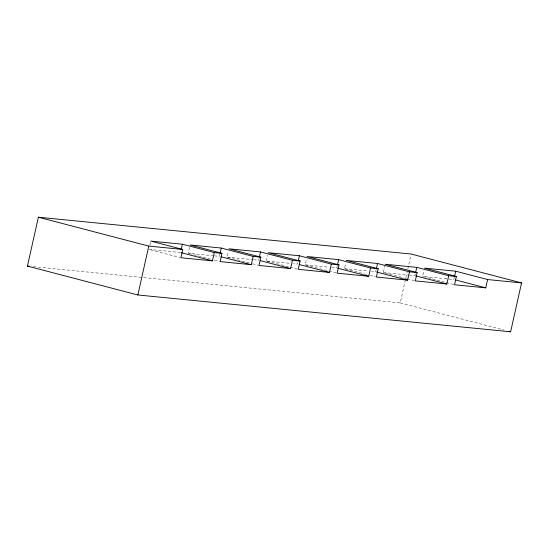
<?xml version="1.0" encoding="UTF-8"?>
<svg xmlns="http://www.w3.org/2000/svg" width="549" height="549" viewBox="0 0 549 549"><rect width="100%" height="100%" fill="white"/><g stroke="black" fill="none" stroke-linecap="round" stroke-linejoin="round"><path stroke-width="0.41" stroke-dasharray="2.75 2.06" d="M149.87 245.238L150.611 241.924M189.48 247.455L188.183 253.261L212.662 255.676M219.971 253.858L219.415 256.349L213.506 255.765M249.184 262.889L227.087 257.104L228.384 251.298M259.21 257.735L258.654 260.219L253.535 259.718M266.32 260.981L267.617 255.175M297.922 262.408L297.551 264.062L293.331 263.65M336.324 272.956L305.223 264.824L306.52 259.018M337.347 265.455L336.791 267.939L329.963 267.267M366.56 274.479L344.463 268.694L345.76 262.896M376.25 269.291L375.688 271.782L371.474 271.364M406.281 278.535L383.36 272.537L384.842 265.908M33.42 266.677L400.221 302.904L407.077 272.256M407.818 268.941L410.782 255.69M415.298 273.999L414.927 275.66L409.808 275.152M453.707 284.554L422.6 276.415L423.897 270.609M454.387 277.012L453.831 279.503L422.6 276.415M180.511 252.506L148.944 249.383L180.051 257.522M227.087 257.104L252.677 259.629M267.164 261.063L289.954 263.314M305.223 264.824L329.112 267.185M344.463 268.694L368.098 271.034M383.36 272.537L408.957 275.07M407.097 278.748L414.468 280.676M369.834 275.337L375.564 276.833M267.143 261.194L289.241 266.979M290.057 267.191L297.428 269.12M252.458 263.74L258.188 265.242M400.221 302.904L504.037 330.066M189 253.473L211.104 259.258M214.378 260.116L219.284 261.399"/><path stroke-width="0.82" d="M27.45 266.087L38.375 217.212L411.146 254.029L521.55 282.913L510.625 331.788L137.854 294.971L27.45 266.087L29.159 266.258M137.854 294.971L148.779 246.096L182.721 249.445L180.868 257.735L212.436 260.857L214.288 252.561L221.961 253.322L220.108 261.612L251.332 264.7L253.185 256.404L260.857 257.165L259.004 265.455L290.572 268.571L292.425 260.281L300.097 261.043L298.244 269.333L329.475 272.414L331.328 264.124L339.001 264.879L337.148 273.176L368.715 276.291L370.568 268.001L378.24 268.756L376.381 277.046L407.612 280.134L409.465 271.844L417.137 272.599L415.284 280.889L446.852 284.011L448.705 275.715L456.377 276.476L454.524 284.766L485.755 287.854L487.608 279.558L521.55 282.913M181.252 249.184L182.364 244.216L214.288 252.561M220.156 253.027L221.268 248.052L253.185 256.404M259.396 256.905L260.507 251.929L292.425 260.281M298.292 260.748L299.404 255.772L331.328 264.124M337.532 264.625L338.644 259.65L370.568 268.001M376.436 268.468L377.547 263.493L409.465 271.844M415.668 272.338L416.78 267.363L448.705 275.715M454.572 276.181L455.684 271.206L487.608 279.558M182.364 244.216L150.797 241.093L182.721 249.445M221.268 248.052L190.036 244.971L221.961 253.322M260.507 251.929L228.94 248.814L260.857 257.165M299.404 255.772L268.18 252.691L300.097 261.043M338.644 259.65L307.076 256.527L339.001 264.879M377.547 263.493L346.316 260.404L378.24 268.756M416.78 267.363L385.213 264.247L417.137 272.599M455.684 271.206L424.452 268.125L456.377 276.476M455.464 279.928L485.755 287.854M415.751 275.873L446.852 284.011M376.511 271.995L407.612 280.134M337.608 268.152L368.715 276.291M299.191 264.494L329.475 272.414M260.288 260.651L290.572 268.571M508.978 331.356L510.625 331.788M221.048 256.774L251.332 264.7M181.328 252.718L212.436 260.857M38.375 217.212L148.779 246.096"/></g></svg>
